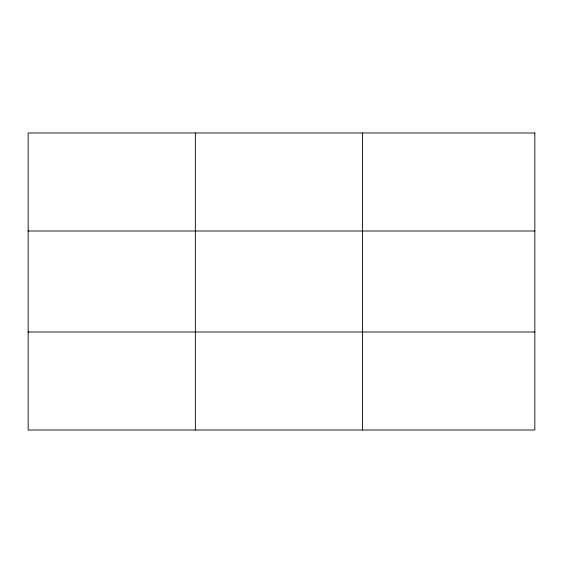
<?xml version="1.0" encoding="UTF-8"?>
<svg xmlns="http://www.w3.org/2000/svg" width="563" height="563" viewBox="0 0 563 563"><rect width="100%" height="100%" fill="white"/><g stroke="black" fill="none" stroke-linecap="round" stroke-linejoin="round"><path stroke-width="0.84" d="M195.361 132.981L195.361 430.019M362.572 132.981L362.572 430.019M28.15 231.006L534.85 231.006M28.15 331.994L534.85 331.994M534.85 132.981L534.85 430.019L28.15 430.019L28.15 132.981L534.85 132.981"/></g></svg>
